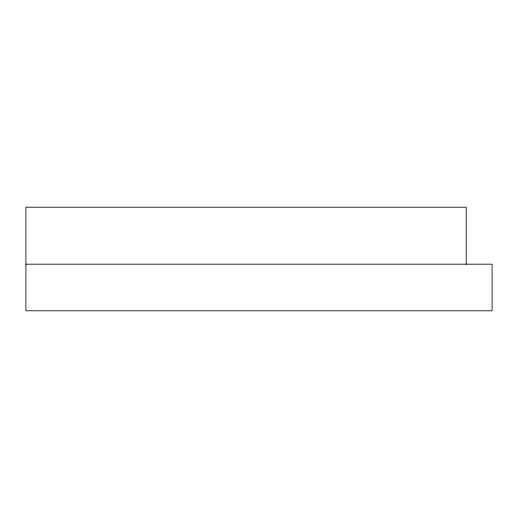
<?xml version="1.0" encoding="UTF-8"?>
<svg xmlns="http://www.w3.org/2000/svg" width="518" height="518" viewBox="0 0 518 518"><rect width="100%" height="100%" fill="white"/><g stroke="black" fill="none" stroke-linecap="round" stroke-linejoin="round"><path stroke-width="0.78" d="M25.9 264.18L492.1 264.18L492.1 310.8L25.9 310.8L25.9 207.2L466.2 207.2L466.2 264.18"/></g></svg>
